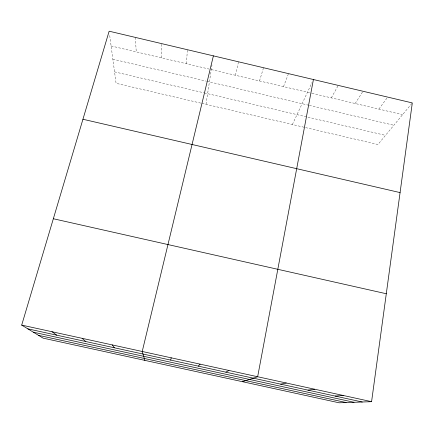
<?xml version="1.0" encoding="UTF-8"?>
<svg xmlns="http://www.w3.org/2000/svg" width="434" height="434" viewBox="0 0 434 434"><rect width="100%" height="100%" fill="white"/><g stroke="black" fill="none" stroke-linecap="round" stroke-linejoin="round"><path stroke-width="0.33" stroke-dasharray="2.17 1.63" d="M161.345 57.809L161.421 43.568M186.354 63.706L187.445 49.726M205.993 104.323L211.998 65.013M235.44 75.277L238.505 61.802M259.51 80.952L263.546 67.726M283.521 86.616L288.512 73.634M292.391 124.52L311.997 82.558M331.343 97.889L338.238 85.4M355.153 103.504L362.998 91.254M378.898 109.102L387.681 97.097M411.877 103.433L377.943 144.511L201.381 103.249M114.554 71.865L203.758 92.767M204.403 92.919L385.5 135.359M200.725 103.091L116.079 83.312L109.498 33.885M111.104 45.966L209.329 69.12M211.298 69.586L311.335 93.169M311.981 93.321L402.584 114.684M112.867 59.203L206.172 81.131M206.817 81.283L308.704 105.229M309.361 105.386L393.86 125.242M135.321 37.395L136.26 51.896"/><path stroke-width="0.65" d="M371.58 401.678L412.3 102.918L109.14 31.199L21.7 325.104L43.129 338.157L339.133 402.801L371.58 401.678L21.7 325.104M313.413 79.525L257.655 376.745L242.552 381.708M170.703 360.101L171.224 357.828M213.392 55.861L142.227 351.48L144.891 360.377M198.327 366.139L200.128 364.153M225.864 372.166L228.935 370.457M280.684 384.155L286.272 383.01M307.961 390.123L314.802 389.249M335.156 396.068L343.234 395.477M27.863 328.853L362.271 401.998M33.326 332.184L354.003 402.285M38.501 335.336L346.158 402.557M53.344 218.741L386.293 293.742M82.943 119.252L400.077 192.593M51.988 331.728L56.783 335.184M82.167 338.336L85.612 341.487M112.249 344.921L114.348 347.775"/></g></svg>
